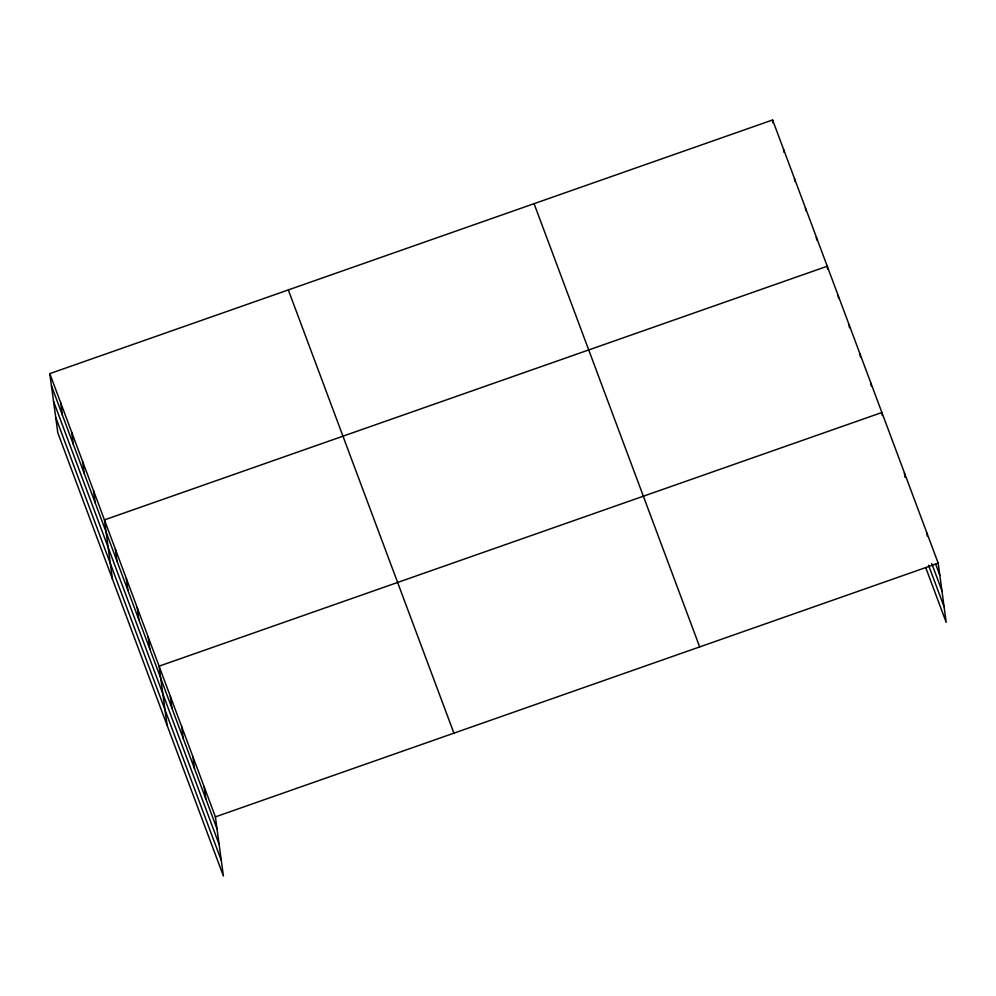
<?xml version="1.0" encoding="UTF-8"?>
<svg xmlns="http://www.w3.org/2000/svg" width="996" height="996" viewBox="0 0 996 996"><rect width="100%" height="100%" fill="white"/><g stroke="black" fill="none" stroke-linecap="round" stroke-linejoin="round"><path stroke-width="1.49" d="M49.8 373.625L215.397 816.869L223.403 876.032L57.805 432.799L49.8 373.625L772.597 119.968L938.195 563.201L946.2 622.375L925.819 567.832M215.397 816.869L938.195 563.201M935.543 563.811L939.838 575.29M931.746 563.562L941.93 590.827M928.546 565.218L944.096 606.838M534.068 203.67L699.678 646.914M288.317 289.923L453.927 733.156M51.431 385.726L217.041 828.958M53.535 401.251L219.145 844.496M55.701 417.262L221.299 860.507M926.94 533.059L927.351 536.085M904.418 472.776L905.028 477.321M882.307 415.519L881.896 412.506L159.099 666.162L167.104 725.337M870.965 383.248L871.376 386.274M860.034 353.991L860.444 357.016M849.102 324.733L849.513 327.759M838.171 295.488L838.582 298.514M827.651 269.256L827.24 266.231L104.443 519.9L112.448 579.062M816.322 236.973L816.72 239.999M805.391 207.728L805.789 210.754M794.459 178.471L794.87 181.496M783.528 149.213L783.939 152.239M772.597 119.968L773.008 122.981M204.143 786.728L205.774 798.817M192.875 756.587L194.519 768.675M181.621 726.445L183.252 738.546M170.353 696.304L171.997 708.405M148.167 636.917L149.798 649.006M137.236 607.66L138.88 619.749M126.305 578.402L127.949 590.504M115.374 549.157L117.018 561.246M93.524 490.642L95.155 502.743M82.593 461.385L84.224 473.486M71.662 432.14L73.293 444.228M60.731 402.882L62.362 414.971"/></g></svg>
